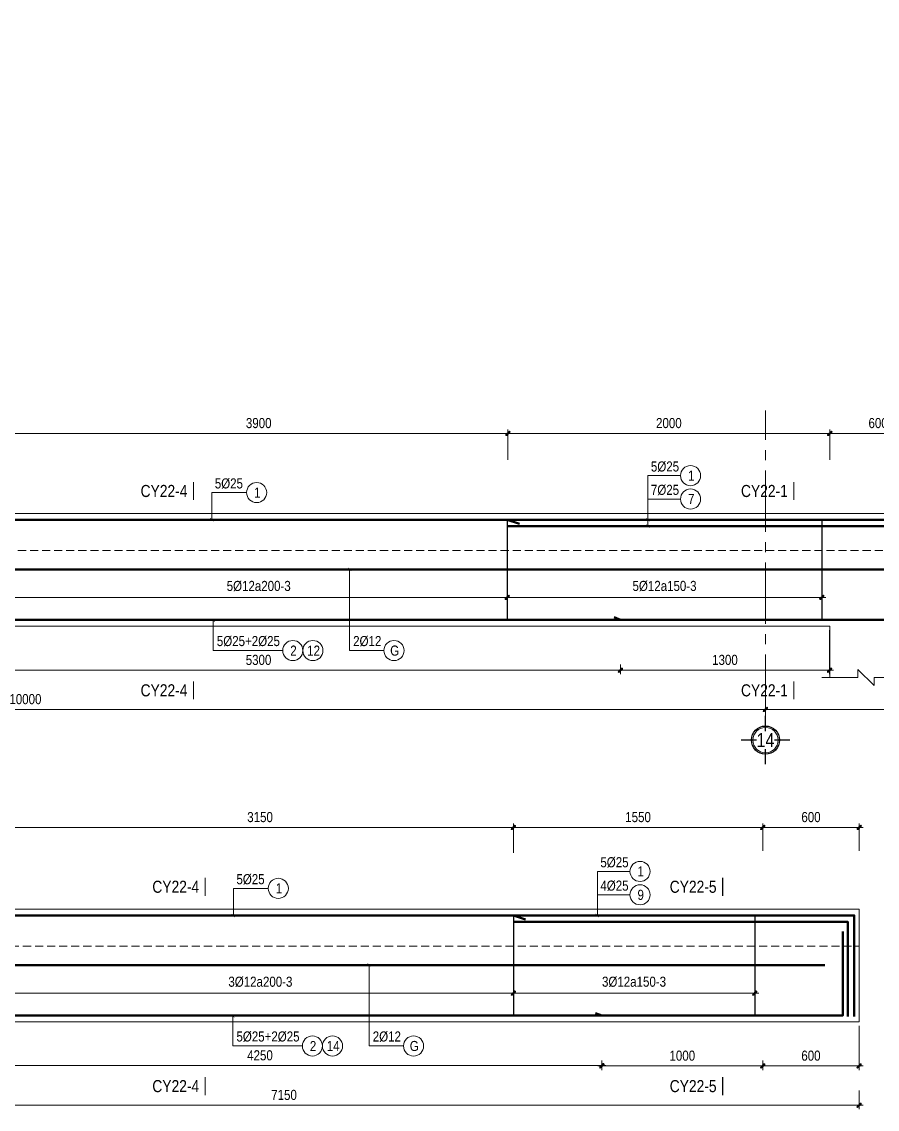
# Model space of a CAD drawing. Header units: millimetres. Extents: x 397144 to 8960116, y 345581 to 674207.
# Drawn here: x 5096339 to 5101657, y 607248 to 614006 of the extents above; entities that cross this region are included whole.
import ezdxf
from ezdxf.enums import TextEntityAlignment as Align
from ezdxf.xclip import XClip

# ---------------------------------------------------------------- set-up
doc = ezdxf.new("R2010")
doc.units = ezdxf.units.MM
doc.header["$XCLIPFRAME"] = 0
doc.header["$PDSIZE"] = -10
doc.linetypes.add('CENTER2', pattern=[28.575, 19.05, -3.175, 3.175, -3.175])
doc.linetypes.add('HIDDEN', pattern=[0.375, 0.25, -0.125])
doc.layers.get('0').update_dxf_attribs({"linetype": 'CONTINUOUS'})
doc.layers.get('Defpoints').update_dxf_attribs({"color": 12, "linetype": 'CONTINUOUS'})
for name, color, linetype, lineweight in [('2', 2, 'CONTINUOUS', 20), ('CDAI', 8, 'CONTINUOUS', 30), ('CTHEP', 2, 'CONTINUOUS', 50), ('DBAO', 3, 'CONTINUOUS', 20), ('DGIONG', 4, 'CONTINUOUS', 13), ('KTH', 150, 'CONTINUOUS', 5), ('Net khuat', 8, 'HIDDEN', 13), ('STICK', 1, 'CONTINUOUS', 9), ('TEXT', 7, 'CONTINUOUS', 15)]:
    doc.layers.add(name, color=color, linetype=linetype, lineweight=lineweight)
doc.layers.add('8', color=8, linetype='CONTINUOUS')
doc.styles.add('HELVECONDENSE', font='VHELVCN_0.TTF')
doc.styles.add('Star-HelCon', font='VHELVCN_0.TTF')
doc.styles.add('TTP-HelCon', font='VHELVCN_0.TTF')
doc.styles.add('VNI-HELVE-CONDENSE', font='VHELVCN_0.TTF')
doc.dimstyles.new('kc-25', dxfattribs={"dimtxt": 62.5, "dimasz": 20, "dimexe": 20, "dimexo": 50, "dimgap": 25, "dimtad": 3, "dimdec": 0, "dimzin": 0, "dimdsep": 46, "dimtxsty": 'VNI-HELVE-CONDENSE', "dimblk": 'DIM', "dimcen": 2.5, "dimclrd": 256, "dimclre": 154, "dimclrt": 7, "dimaunit": 1, "dimadec": 0, "dimazin": 0, "dimtfac": 1, "dimtdec": 0, "dimtix": 1, "dimtmove": 0, "dimatfit": 3, "dimldrblk": 'DOT', "dimfxl": 1, "dimtolj": 1, "dimtzin": 0, "dimarcsym": 0})
doc.dimstyles.new('TTP-25', dxfattribs={"dimscale": 25, "dimtxt": 2.5, "dimasz": 1, "dimexe": 1, "dimexo": 1, "dimgap": 0.09, "dimtad": 0, "dimdec": 4, "dimrnd": 5, "dimzin": 9, "dimdsep": 46, "dimtxsty": 'TTP-HelCon', "dimblk": 'Stick1', "dimcen": 0.09, "dimdle": 1.5, "dimclrd": 256, "dimclre": 256, "dimclrt": 7, "dimadec": 0, "dimazin": 0, "dimtfac": 1, "dimtdec": 4, "dimtmove": 0, "dimatfit": 3, "dimldrblk": '_ArchTick1', "dimfxl": 1, "dimtvp": 1, "dimtolj": 1, "dimtzin": 0, "dimarcsym": 0})

# ---------------------------------------------------------------- blocks, each defined once
blk = doc.blocks.new('Stick1')
at = {"layer": 'STICK'}
h = blk.add_hatch(color=256, dxfattribs=at)
edge = h.paths.add_edge_path()
edge.add_line((0.3, 0.5), (-0.5, -0.3))
edge.add_arc((-0.4, -0.4), 0.141, 135, 315)
edge.add_line((-0.3, -0.5), (0.5, 0.3))
edge.add_arc((0.4, 0.4), 0.141, 315, 495)
blk.add_line((1, 0), (-1, 0), dxfattribs=at)
blk.add_lwpolyline([(0.3, 0.5), (-0.5, -0.3, 1), (-0.3, -0.5), (0.5, 0.3, 1), (0.3, 0.5, 1)], format="xyb", dxfattribs=at)
blk = doc.blocks.new('*D1600')
at = {"layer": 'Defpoints', "color": 0, "transparency": 16777216}
for p in [(5102101.1, 511163.2), (5100102.1, 510974.2), (5102101.1, 510974.2)]:
    blk.add_point(p, dxfattribs=at)
at = {"layer": 'KTH', "lineweight": -2, "transparency": 16777216}
for p, q in [((5100102.1, 510999.2), (5100102.1, 511188.2)), ((5100127.1, 511163.2), (5102076.1, 511163.2)), ((5102101.1, 510999.2), (5102101.1, 511188.2))]:
    blk.add_line(p, q, dxfattribs=at)
at = {"layer": 'KTH', "lineweight": -2, "transparency": 16777216, "xscale": 25, "yscale": 25, "zscale": 25, "rotation": 180}
blk.add_blockref('Stick1', (5100102.1, 511163.2), dxfattribs=at)
at = {"layer": 'KTH', "lineweight": -2, "transparency": 16777216, "xscale": 25, "yscale": 25, "zscale": 25}
blk.add_blockref('Stick1', (5102101.1, 511163.2), dxfattribs=at)
at = {"layer": 'KTH', "color": 7, "transparency": 16777216, "insert": (5101101.6, 511227.1), "char_height": 62.5, "attachment_point": 5, "style": 'TTP-HelCon'}
blk.add_mtext('\\A1;2000', dxfattribs=at)
blk = doc.blocks.new('_ArchTick1')
at = {"color": 0, "const_width": 3.81}
blk.add_lwpolyline([(-12.7, -12.7), (12.7, 12.7)], dxfattribs=at)
blk = doc.blocks.new('*D1602')
at = {"layer": 'Defpoints', "color": 0, "transparency": 16777216}
for p in [(5100152.1, 510201.7), (5102101.1, 510218.3), (5102101.1, 510144.3)]:
    blk.add_point(p, dxfattribs=at)
at = {"layer": 'KTH', "lineweight": -2, "transparency": 16777216}
for p, q in [((5102101.1, 510193.3), (5102101.1, 510119.3)), ((5100152.1, 510176.7), (5100152.1, 510119.3)), ((5100177.1, 510144.3), (5102076.1, 510144.3))]:
    blk.add_line(p, q, dxfattribs=at)
at = {"layer": 'KTH', "lineweight": -2, "transparency": 16777216, "xscale": 25, "yscale": 25, "zscale": 25, "rotation": 180}
blk.add_blockref('Stick1', (5100152.1, 510144.3), dxfattribs=at)
at = {"layer": 'KTH', "lineweight": -2, "transparency": 16777216, "xscale": 25, "yscale": 25, "zscale": 25}
blk.add_blockref('Stick1', (5102101.1, 510144.3), dxfattribs=at)
at = {"layer": 'KTH', "color": 7, "transparency": 16777216, "insert": (5101126.6, 510214.2), "char_height": 62.5, "attachment_point": 5, "style": 'TTP-HelCon'}
blk.add_mtext('\\A1;5Þ12a150-3', dxfattribs=at)
blk = doc.blocks.new('*D1603')
at = {"layer": 'Defpoints', "color": 0, "transparency": 16777216}
for p in [(5129502.1, 511174.2), (5129502.1, 511002.8), (5131052.1, 511002.8)]:
    blk.add_point(p, dxfattribs=at)
at = {"layer": 'KTH', "lineweight": -2, "transparency": 16777216}
for p, q in [((5129502.1, 511027.8), (5129502.1, 511199.2)), ((5131027.1, 511174.2), (5129527.1, 511174.2)), ((5131052.1, 511027.8), (5131052.1, 511199.2))]:
    blk.add_line(p, q, dxfattribs=at)
at = {"layer": 'KTH', "lineweight": -2, "transparency": 16777216, "xscale": 25, "yscale": 25, "zscale": 25, "rotation": 180}
blk.add_blockref('Stick1', (5129502.1, 511174.2), dxfattribs=at)
at = {"layer": 'KTH', "lineweight": -2, "transparency": 16777216, "xscale": 25, "yscale": 25, "zscale": 25}
blk.add_blockref('Stick1', (5131052.1, 511174.2), dxfattribs=at)
at = {"layer": 'KTH', "color": 7, "transparency": 16777216, "insert": (5130277.1, 511238), "char_height": 62.5, "attachment_point": 5, "style": 'TTP-HelCon'}
blk.add_mtext('\\A1;1550', dxfattribs=at)
blk = doc.blocks.new('*D1615')
at = {"layer": 'Defpoints', "color": 0, "transparency": 16777216}
for p in [(5131652.1, 511174.2), (5131052.1, 511002.8), (5131652.1, 511002.8)]:
    blk.add_point(p, dxfattribs=at)
at = {"layer": 'KTH', "lineweight": -2, "transparency": 16777216}
for p, q in [((5131052.1, 511027.8), (5131052.1, 511199.2)), ((5131077.1, 511174.2), (5131627.1, 511174.2)), ((5131652.1, 511027.8), (5131652.1, 511199.2))]:
    blk.add_line(p, q, dxfattribs=at)
at = {"layer": 'KTH', "lineweight": -2, "transparency": 16777216, "xscale": 25, "yscale": 25, "zscale": 25, "rotation": 180}
blk.add_blockref('Stick1', (5131052.1, 511174.2), dxfattribs=at)
at = {"layer": 'KTH', "lineweight": -2, "transparency": 16777216, "xscale": 25, "yscale": 25, "zscale": 25}
blk.add_blockref('Stick1', (5131652.1, 511174.2), dxfattribs=at)
at = {"layer": 'KTH', "color": 7, "transparency": 16777216, "insert": (5131352.1, 511238), "char_height": 62.5, "attachment_point": 5, "style": 'TTP-HelCon'}
blk.add_mtext('\\A1;600', dxfattribs=at)
blk = doc.blocks.new('*D1616')
at = {"layer": 'Defpoints', "color": 0, "transparency": 16777216}
for p in [(5130052.1, 509751.6), (5131052.1, 509751.6), (5130052.1, 509691.7)]:
    blk.add_point(p, dxfattribs=at)
at = {"layer": 'KTH', "lineweight": -2, "transparency": 16777216}
for p, q in [((5130052.1, 509726.6), (5130052.1, 509666.7)), ((5131052.1, 509726.6), (5131052.1, 509666.7)), ((5131027.1, 509691.7), (5130077.1, 509691.7))]:
    blk.add_line(p, q, dxfattribs=at)
at = {"layer": 'KTH', "lineweight": -2, "transparency": 16777216, "xscale": 25, "yscale": 25, "zscale": 25, "rotation": 180}
blk.add_blockref('Stick1', (5130052.1, 509691.7), dxfattribs=at)
at = {"layer": 'KTH', "lineweight": -2, "transparency": 16777216, "xscale": 25, "yscale": 25, "zscale": 25}
blk.add_blockref('Stick1', (5131052.1, 509691.7), dxfattribs=at)
at = {"layer": 'KTH', "color": 7, "transparency": 16777216, "insert": (5130552.1, 509755.5), "char_height": 62.5, "attachment_point": 5, "style": 'TTP-HelCon'}
blk.add_mtext('\\A1;1000', dxfattribs=at)
blk = doc.blocks.new('*D1620')
at = {"layer": 'Defpoints', "color": 0, "transparency": 16777216}
for p in [(5113697.1, 510284.3), (5115652.1, 510201.8), (5113697.1, 510144.3)]:
    blk.add_point(p, dxfattribs=at)
at = {"layer": 'KTH', "lineweight": -2, "transparency": 16777216}
for p, q in [((5113697.1, 510259.3), (5113697.1, 510119.3)), ((5115627.1, 510144.3), (5113722.1, 510144.3)), ((5115652.1, 510176.8), (5115652.1, 510119.3))]:
    blk.add_line(p, q, dxfattribs=at)
at = {"layer": 'KTH', "lineweight": -2, "transparency": 16777216, "xscale": 25, "yscale": 25, "zscale": 25, "rotation": 180}
blk.add_blockref('Stick1', (5113697.1, 510144.3), dxfattribs=at)
at = {"layer": 'KTH', "lineweight": -2, "transparency": 16777216, "xscale": 25, "yscale": 25, "zscale": 25}
blk.add_blockref('Stick1', (5115652.1, 510144.3), dxfattribs=at)
at = {"layer": 'KTH', "color": 7, "transparency": 16777216, "insert": (5114674.6, 510214.3), "char_height": 62.5, "attachment_point": 5, "style": 'TTP-HelCon'}
blk.add_mtext('\\A1;5Þ12a150-3', dxfattribs=at)
blk = doc.blocks.new('*D1622')
at = {"layer": 'Defpoints', "color": 0, "transparency": 16777216}
for p in [(5116302.1, 511163.3), (5115702.1, 511010.2), (5116302.1, 511010.2)]:
    blk.add_point(p, dxfattribs=at)
at = {"layer": 'KTH', "lineweight": -2, "transparency": 16777216}
for p, q in [((5115702.1, 511035.2), (5115702.1, 511188.3)), ((5115727.1, 511163.3), (5116277.1, 511163.3)), ((5116302.1, 511035.2), (5116302.1, 511188.3))]:
    blk.add_line(p, q, dxfattribs=at)
at = {"layer": 'KTH', "lineweight": -2, "transparency": 16777216, "xscale": 25, "yscale": 25, "zscale": 25, "rotation": 180}
blk.add_blockref('Stick1', (5115702.1, 511163.3), dxfattribs=at)
at = {"layer": 'KTH', "lineweight": -2, "transparency": 16777216, "xscale": 25, "yscale": 25, "zscale": 25}
blk.add_blockref('Stick1', (5116302.1, 511163.3), dxfattribs=at)
at = {"layer": 'KTH', "color": 7, "transparency": 16777216, "insert": (5116002.1, 511227.1), "char_height": 62.5, "attachment_point": 5, "style": 'TTP-HelCon'}
blk.add_mtext('\\A1;600', dxfattribs=at)
blk = doc.blocks.new('dau truc')
blk.add_circle((0, 0), 180)
at = {"layer": '8'}
for p, q in [((0, 127), (0, 345)), ((-127, 0), (-345, 0)), ((345, 0), (127, 0)), ((0, -345), (0, -127))]:
    blk.add_line(p, q, dxfattribs=at)
blk.add_circle((0, 0), 200, dxfattribs=at)
at = {"layer": 'TEXT', "style": 'HELVECONDENSE'}
blk.add_attdef('A', text='', height=233, dxfattribs=at).set_placement((0, 0), align=Align.MIDDLE)
blk = doc.blocks.new('*D1628')
at = {"layer": 'Defpoints', "color": 0, "transparency": 16777216}
for p in [(5115702.1, 511163.2), (5113701.1, 510974.2), (5115702.1, 510974.2)]:
    blk.add_point(p, dxfattribs=at)
at = {"layer": 'KTH', "lineweight": -2, "transparency": 16777216}
for p, q in [((5113701.1, 510999.2), (5113701.1, 511188.2)), ((5113726.1, 511163.2), (5115677.1, 511163.2)), ((5115702.1, 510999.2), (5115702.1, 511188.2))]:
    blk.add_line(p, q, dxfattribs=at)
at = {"layer": 'KTH', "lineweight": -2, "transparency": 16777216, "xscale": 25, "yscale": 25, "zscale": 25, "rotation": 180}
blk.add_blockref('Stick1', (5113701.1, 511163.2), dxfattribs=at)
at = {"layer": 'KTH', "lineweight": -2, "transparency": 16777216, "xscale": 25, "yscale": 25, "zscale": 25}
blk.add_blockref('Stick1', (5115702.1, 511163.2), dxfattribs=at)
at = {"layer": 'KTH', "color": 7, "transparency": 16777216, "insert": (5114701.6, 511227.1), "char_height": 62.5, "attachment_point": 5, "style": 'TTP-HelCon'}
blk.add_mtext('\\A1;2000', dxfattribs=at)
blk = doc.blocks.new('*D1633')
at = {"layer": 'Defpoints', "color": 0, "transparency": 16777216}
for p in [(5110607.1, 510284.4), (5113697.1, 510284.3), (5113697.1, 510144.3)]:
    blk.add_point(p, dxfattribs=at)
at = {"layer": 'KTH', "lineweight": -2, "transparency": 16777216}
for p, q in [((5110607.1, 510259.4), (5110607.1, 510119.3)), ((5113697.1, 510259.3), (5113697.1, 510119.3)), ((5110632.1, 510144.3), (5113672.1, 510144.3))]:
    blk.add_line(p, q, dxfattribs=at)
at = {"layer": 'KTH', "lineweight": -2, "transparency": 16777216, "xscale": 25, "yscale": 25, "zscale": 25, "rotation": 180}
blk.add_blockref('Stick1', (5110607.1, 510144.3), dxfattribs=at)
at = {"layer": 'KTH', "lineweight": -2, "transparency": 16777216, "xscale": 25, "yscale": 25, "zscale": 25}
blk.add_blockref('Stick1', (5113697.1, 510144.3), dxfattribs=at)
at = {"layer": 'KTH', "color": 7, "transparency": 16777216, "insert": (5112152.1, 510214.2), "char_height": 62.5, "attachment_point": 5, "style": 'TTP-HelCon'}
blk.add_mtext('\\A1;5Þ12a200-3', dxfattribs=at)
blk = doc.blocks.new('*D1635')
at = {"layer": 'Defpoints', "color": 0, "transparency": 16777216}
for p in [(5113701.1, 511163.2), (5110603.1, 510985.2), (5113701.1, 510974.2)]:
    blk.add_point(p, dxfattribs=at)
at = {"layer": 'KTH', "lineweight": -2, "transparency": 16777216}
for p, q in [((5110603.1, 511010.2), (5110603.1, 511188.2)), ((5110628.1, 511163.2), (5113676.1, 511163.2)), ((5113701.1, 510999.2), (5113701.1, 511188.2))]:
    blk.add_line(p, q, dxfattribs=at)
at = {"layer": 'KTH', "lineweight": -2, "transparency": 16777216, "xscale": 25, "yscale": 25, "zscale": 25, "rotation": 180}
blk.add_blockref('Stick1', (5110603.1, 511163.2), dxfattribs=at)
at = {"layer": 'KTH', "lineweight": -2, "transparency": 16777216, "xscale": 25, "yscale": 25, "zscale": 25}
blk.add_blockref('Stick1', (5113701.1, 511163.2), dxfattribs=at)
at = {"layer": 'KTH', "color": 7, "transparency": 16777216, "insert": (5112152.1, 511227.1), "char_height": 62.5, "attachment_point": 5, "style": 'TTP-HelCon'}
blk.add_mtext('\\A1;3900', dxfattribs=at)
blk = doc.blocks.new('*D1637')
at = {"layer": 'Defpoints', "color": 0, "transparency": 16777216}
for p in [(5129502.1, 511174.2), (5126353.1, 510985.2), (5129502.1, 510991.8)]:
    blk.add_point(p, dxfattribs=at)
at = {"layer": 'KTH', "lineweight": -2, "transparency": 16777216}
for p, q in [((5126353.1, 511010.2), (5126353.1, 511199.2)), ((5126378.1, 511174.2), (5129477.1, 511174.2)), ((5129502.1, 511016.8), (5129502.1, 511199.2))]:
    blk.add_line(p, q, dxfattribs=at)
at = {"layer": 'KTH', "lineweight": -2, "transparency": 16777216, "xscale": 25, "yscale": 25, "zscale": 25, "rotation": 180}
blk.add_blockref('Stick1', (5126353.1, 511174.2), dxfattribs=at)
at = {"layer": 'KTH', "lineweight": -2, "transparency": 16777216, "xscale": 25, "yscale": 25, "zscale": 25}
blk.add_blockref('Stick1', (5129502.1, 511174.2), dxfattribs=at)
at = {"layer": 'KTH', "color": 7, "transparency": 16777216, "insert": (5127927.6, 511238), "char_height": 62.5, "attachment_point": 5, "style": 'TTP-HelCon'}
blk.add_mtext('\\A1;3150', dxfattribs=at)
blk = doc.blocks.new('DIM')
h = blk.add_hatch(color=1)
h.paths.add_polyline_path([(0.49, 0.29, 1), (0.29, 0.49), (-0.19, 0), (0.19, 0)])
h.paths.add_polyline_path([(0.19, 0), (-0.19, 0), (-0.49, -0.29, 1), (-0.29, -0.49)])
at = {"color": 9}
for p, q in [((-0.19, 0), (-1.5, 0)), ((0.19, 0), (1.5, 0))]:
    blk.add_line(p, q, dxfattribs=at)
at = {"color": 1}
for p, q in [((-0.49, -0.29), (0.29, 0.49)), ((-0.29, -0.49), (0.49, 0.29)), ((-0.19, 0), (0.19, 0))]:
    blk.add_line(p, q, dxfattribs=at)
blk.add_arc((-0.39, -0.39), 0.138, 135, 315, dxfattribs=at)
blk = doc.blocks.new('*D1654')
at = {"layer": 'Defpoints', "color": 0, "transparency": 16777216}
for p in [(5099702.1, 509645.8), (5106102.1, 509645.8), (5106102.1, 509447.9)]:
    blk.add_point(p, dxfattribs=at)
at = {"layer": 'KTH', "lineweight": -2, "transparency": 16777216}
for p, q in [((5099702.1, 509620.8), (5099702.1, 509422.9)), ((5106102.1, 509620.8), (5106102.1, 509422.9)), ((5099727.1, 509447.9), (5106077.1, 509447.9))]:
    blk.add_line(p, q, dxfattribs=at)
at = {"layer": 'KTH', "lineweight": -2, "transparency": 16777216, "xscale": 25, "yscale": 25, "zscale": 25, "rotation": 180}
blk.add_blockref('Stick1', (5099702.1, 509447.9), dxfattribs=at)
at = {"layer": 'KTH', "lineweight": -2, "transparency": 16777216, "xscale": 25, "yscale": 25, "zscale": 25}
blk.add_blockref('Stick1', (5106102.1, 509447.9), dxfattribs=at)
at = {"layer": 'KTH', "color": 7, "transparency": 16777216, "insert": (5102902.1, 509511.7), "char_height": 62.5, "attachment_point": 5, "style": 'TTP-HelCon'}
blk.add_mtext('\\A1;6400', dxfattribs=at)
blk = doc.blocks.new('*D1655')
at = {"layer": 'Defpoints', "color": 0, "transparency": 16777216}
for p in [(5106102.1, 509645.8), (5115302.1, 509544.7), (5115302.1, 509447.9)]:
    blk.add_point(p, dxfattribs=at)
at = {"layer": 'KTH', "lineweight": -2, "transparency": 16777216}
for p, q in [((5106102.1, 509620.8), (5106102.1, 509422.9)), ((5115302.1, 509519.7), (5115302.1, 509422.9)), ((5106127.1, 509447.9), (5115277.1, 509447.9))]:
    blk.add_line(p, q, dxfattribs=at)
at = {"layer": 'KTH', "lineweight": -2, "transparency": 16777216, "xscale": 25, "yscale": 25, "zscale": 25, "rotation": 180}
blk.add_blockref('Stick1', (5106102.1, 509447.9), dxfattribs=at)
at = {"layer": 'KTH', "lineweight": -2, "transparency": 16777216, "xscale": 25, "yscale": 25, "zscale": 25}
blk.add_blockref('Stick1', (5115302.1, 509447.9), dxfattribs=at)
at = {"layer": 'KTH', "color": 7, "transparency": 16777216, "insert": (5110702.1, 509511.7), "char_height": 62.5, "attachment_point": 5, "style": 'TTP-HelCon'}
blk.add_mtext('\\A1;10000', dxfattribs=at)
blk = doc.blocks.new('*D1656')
at = {"layer": 'Defpoints', "color": 0, "transparency": 16777216}
for p in [(5124502.1, 509645.8), (5115302.1, 509544.7), (5124502.1, 509447.9)]:
    blk.add_point(p, dxfattribs=at)
at = {"layer": 'KTH', "lineweight": -2, "transparency": 16777216}
for p, q in [((5124502.1, 509620.8), (5124502.1, 509422.9)), ((5115302.1, 509519.7), (5115302.1, 509422.9)), ((5115327.1, 509447.9), (5124477.1, 509447.9))]:
    blk.add_line(p, q, dxfattribs=at)
at = {"layer": 'KTH', "lineweight": -2, "transparency": 16777216, "xscale": 25, "yscale": 25, "zscale": 25, "rotation": 180}
blk.add_blockref('Stick1', (5115302.1, 509447.9), dxfattribs=at)
at = {"layer": 'KTH', "lineweight": -2, "transparency": 16777216, "xscale": 25, "yscale": 25, "zscale": 25}
blk.add_blockref('Stick1', (5124502.1, 509447.9), dxfattribs=at)
at = {"layer": 'KTH', "color": 7, "transparency": 16777216, "insert": (5119902.1, 509511.7), "char_height": 62.5, "attachment_point": 5, "style": 'TTP-HelCon'}
blk.add_mtext('\\A1;9200', dxfattribs=at)
blk = doc.blocks.new('*D1657')
at = {"layer": 'Defpoints', "color": 0, "transparency": 16777216}
for p in [(5124502.1, 509645.8), (5131651.2, 509565.3), (5131651.2, 509447.9)]:
    blk.add_point(p, dxfattribs=at)
at = {"layer": 'KTH', "lineweight": -2, "transparency": 16777216}
for p, q in [((5124502.1, 509620.8), (5124502.1, 509422.9)), ((5131651.2, 509540.3), (5131651.2, 509422.9)), ((5124527.1, 509447.9), (5131626.2, 509447.9))]:
    blk.add_line(p, q, dxfattribs=at)
at = {"layer": 'KTH', "lineweight": -2, "transparency": 16777216, "xscale": 25, "yscale": 25, "zscale": 25, "rotation": 180}
blk.add_blockref('Stick1', (5124502.1, 509447.9), dxfattribs=at)
at = {"layer": 'KTH', "lineweight": -2, "transparency": 16777216, "xscale": 25, "yscale": 25, "zscale": 25}
blk.add_blockref('Stick1', (5131651.2, 509447.9), dxfattribs=at)
at = {"layer": 'KTH', "color": 7, "transparency": 16777216, "insert": (5128076.6, 509511.7), "char_height": 62.5, "attachment_point": 5, "style": 'TTP-HelCon'}
blk.add_mtext('\\A1;7150', dxfattribs=at)
blk = doc.blocks.new('*D1639')
at = {"layer": 'Defpoints', "color": 0, "transparency": 16777216}
for p in [(5115700.1, 509965.8), (5114400.1, 509751.6), (5114400.1, 509691.7)]:
    blk.add_point(p, dxfattribs=at)
at = {"layer": 'KTH', "lineweight": -2, "transparency": 16777216}
for p, q in [((5115700.1, 509940.8), (5115700.1, 509666.7)), ((5114400.1, 509726.6), (5114400.1, 509666.7)), ((5115675.1, 509691.7), (5114425.1, 509691.7))]:
    blk.add_line(p, q, dxfattribs=at)
at = {"layer": 'KTH', "lineweight": -2, "transparency": 16777216, "xscale": 25, "yscale": 25, "zscale": 25, "rotation": 180}
blk.add_blockref('Stick1', (5114400.1, 509691.7), dxfattribs=at)
at = {"layer": 'KTH', "lineweight": -2, "transparency": 16777216, "xscale": 25, "yscale": 25, "zscale": 25}
blk.add_blockref('Stick1', (5115700.1, 509691.7), dxfattribs=at)
at = {"layer": 'KTH', "color": 7, "transparency": 16777216, "insert": (5115050.1, 509755.5), "char_height": 62.5, "attachment_point": 5, "style": 'TTP-HelCon'}
blk.add_mtext('\\A1;1300', dxfattribs=at)
blk = doc.blocks.new('*D1640')
at = {"layer": 'Defpoints', "color": 0, "transparency": 16777216}
for p in [(5109902.1, 509751.6), (5114400.1, 509726.6), (5114400.1, 509691.7)]:
    blk.add_point(p, dxfattribs=at)
at = {"layer": 'KTH', "lineweight": -2, "transparency": 16777216}
for p, q in [((5109902.1, 509726.6), (5109902.1, 509666.7)), ((5109927.1, 509691.7), (5114375.1, 509691.7)), ((5114400.1, 509701.6), (5114400.1, 509666.7))]:
    blk.add_line(p, q, dxfattribs=at)
at = {"layer": 'KTH', "lineweight": -2, "transparency": 16777216, "xscale": 25, "yscale": 25, "zscale": 25, "rotation": 180}
blk.add_blockref('Stick1', (5109902.1, 509691.7), dxfattribs=at)
at = {"layer": 'KTH', "lineweight": -2, "transparency": 16777216, "xscale": 25, "yscale": 25, "zscale": 25}
blk.add_blockref('Stick1', (5114400.1, 509691.7), dxfattribs=at)
at = {"layer": 'KTH', "color": 7, "transparency": 16777216, "insert": (5112151.1, 509755.5), "char_height": 62.5, "attachment_point": 5, "style": 'TTP-HelCon'}
blk.add_mtext('\\A1;5300', dxfattribs=at)
blk = doc.blocks.new('*D1645')
at = {"layer": 'Defpoints', "color": 0, "transparency": 16777216}
for p in [(5125802.1, 509753.7), (5130052.1, 509728.7), (5130052.1, 509693.7)]:
    blk.add_point(p, dxfattribs=at)
at = {"layer": 'KTH', "lineweight": -2, "transparency": 16777216}
for p, q in [((5125802.1, 509728.7), (5125802.1, 509668.7)), ((5125827.1, 509693.7), (5130027.1, 509693.7)), ((5130052.1, 509703.7), (5130052.1, 509668.7))]:
    blk.add_line(p, q, dxfattribs=at)
at = {"layer": 'KTH', "lineweight": -2, "transparency": 16777216, "xscale": 25, "yscale": 25, "zscale": 25, "rotation": 180}
blk.add_blockref('Stick1', (5125802.1, 509693.7), dxfattribs=at)
at = {"layer": 'KTH', "lineweight": -2, "transparency": 16777216, "xscale": 25, "yscale": 25, "zscale": 25}
blk.add_blockref('Stick1', (5130052.1, 509693.7), dxfattribs=at)
at = {"layer": 'KTH', "color": 7, "transparency": 16777216, "insert": (5127927.1, 509757.6), "char_height": 62.5, "attachment_point": 5, "style": 'TTP-HelCon'}
blk.add_mtext('\\A1;4250', dxfattribs=at)
blk = doc.blocks.new('*D1647')
at = {"layer": 'Defpoints', "color": 0, "transparency": 16777216}
for p in [(5129502.1, 510284.3), (5131002.1, 510201.8), (5129502.1, 510144.3)]:
    blk.add_point(p, dxfattribs=at)
at = {"layer": 'KTH', "lineweight": -2, "transparency": 16777216}
for p, q in [((5129502.1, 510259.3), (5129502.1, 510119.3)), ((5130977.1, 510144.3), (5129527.1, 510144.3)), ((5131002.1, 510176.8), (5131002.1, 510119.3))]:
    blk.add_line(p, q, dxfattribs=at)
at = {"layer": 'KTH', "lineweight": -2, "transparency": 16777216, "xscale": 25, "yscale": 25, "zscale": 25, "rotation": 180}
blk.add_blockref('Stick1', (5129502.1, 510144.3), dxfattribs=at)
at = {"layer": 'KTH', "lineweight": -2, "transparency": 16777216, "xscale": 25, "yscale": 25, "zscale": 25}
blk.add_blockref('Stick1', (5131002.1, 510144.3), dxfattribs=at)
at = {"layer": 'KTH', "color": 7, "transparency": 16777216, "insert": (5130252.1, 510214.3), "char_height": 62.5, "attachment_point": 5, "style": 'TTP-HelCon'}
blk.add_mtext('\\A1;3Þ12a150-3', dxfattribs=at)
blk = doc.blocks.new('*D1648')
at = {"layer": 'Defpoints', "color": 0, "transparency": 16777216}
for p in [(5126357.1, 510284.4), (5129502.1, 510259.3), (5129502.1, 510144.3)]:
    blk.add_point(p, dxfattribs=at)
at = {"layer": 'KTH', "lineweight": -2, "transparency": 16777216}
for p, q in [((5126357.1, 510259.4), (5126357.1, 510119.3)), ((5129502.1, 510234.3), (5129502.1, 510119.3)), ((5126382.1, 510144.3), (5129477.1, 510144.3))]:
    blk.add_line(p, q, dxfattribs=at)
at = {"layer": 'KTH', "lineweight": -2, "transparency": 16777216, "xscale": 25, "yscale": 25, "zscale": 25, "rotation": 180}
blk.add_blockref('Stick1', (5126357.1, 510144.3), dxfattribs=at)
at = {"layer": 'KTH', "lineweight": -2, "transparency": 16777216, "xscale": 25, "yscale": 25, "zscale": 25}
blk.add_blockref('Stick1', (5129502.1, 510144.3), dxfattribs=at)
at = {"layer": 'KTH', "color": 7, "transparency": 16777216, "insert": (5127929.6, 510214.2), "char_height": 62.5, "attachment_point": 5, "style": 'TTP-HelCon'}
blk.add_mtext('\\A1;3Þ12a200-3', dxfattribs=at)
blk = doc.blocks.new('*D1649')
at = {"layer": 'Defpoints', "color": 0, "transparency": 16777216}
for p in [(5131651.2, 509965.8), (5131052.1, 509751.6), (5131651.2, 509691.7)]:
    blk.add_point(p, dxfattribs=at)
at = {"layer": 'KTH', "lineweight": -2, "transparency": 16777216}
for p, q in [((5131651.2, 509940.8), (5131651.2, 509666.7)), ((5131052.1, 509726.6), (5131052.1, 509666.7)), ((5131077.1, 509691.7), (5131626.2, 509691.7))]:
    blk.add_line(p, q, dxfattribs=at)
at = {"layer": 'KTH', "lineweight": -2, "transparency": 16777216, "xscale": 25, "yscale": 25, "zscale": 25, "rotation": 180}
blk.add_blockref('Stick1', (5131052.1, 509691.7), dxfattribs=at)
at = {"layer": 'KTH', "lineweight": -2, "transparency": 16777216, "xscale": 25, "yscale": 25, "zscale": 25}
blk.add_blockref('Stick1', (5131651.2, 509691.7), dxfattribs=at)
at = {"layer": 'KTH', "color": 7, "transparency": 16777216, "insert": (5131351.6, 509755.5), "char_height": 62.5, "attachment_point": 5, "style": 'TTP-HelCon'}
blk.add_mtext('\\A1;600', dxfattribs=at)
blk = doc.blocks.new('MC')
at = {"layer": 'CTHEP', "const_width": 10}
blk.add_lwpolyline([(0, 150), (0, 0)], dxfattribs=at)
at = {"layer": 'TEXT', "style": 'TTP-HelCon'}
blk.add_attdef('A', text='', height=100, dxfattribs=at).set_placement((-50, 25.5), align=Align.RIGHT)
blk = doc.blocks.new('*D1650')
at = {"layer": 'Defpoints', "color": 0, "transparency": 16777216}
for p in [(5100102.1, 509965.9), (5101402.1, 509965.9), (5101402.1, 509691.7)]:
    blk.add_point(p, dxfattribs=at)
at = {"layer": 'KTH', "lineweight": -2, "transparency": 16777216}
for p, q in [((5100102.1, 509940.9), (5100102.1, 509666.7)), ((5101402.1, 509940.9), (5101402.1, 509666.7)), ((5100127.1, 509691.7), (5101377.1, 509691.7))]:
    blk.add_line(p, q, dxfattribs=at)
at = {"layer": 'KTH', "lineweight": -2, "transparency": 16777216, "xscale": 25, "yscale": 25, "zscale": 25, "rotation": 180}
blk.add_blockref('Stick1', (5100102.1, 509691.7), dxfattribs=at)
at = {"layer": 'KTH', "lineweight": -2, "transparency": 16777216, "xscale": 25, "yscale": 25, "zscale": 25}
blk.add_blockref('Stick1', (5101402.1, 509691.7), dxfattribs=at)
at = {"layer": 'KTH', "color": 7, "transparency": 16777216, "insert": (5100752.1, 509755.5), "char_height": 62.5, "attachment_point": 5, "style": 'TTP-HelCon'}
blk.add_mtext('\\A1;1300', dxfattribs=at)
blk = doc.blocks.new('CY22')
at = {"layer": 'CDAI', "ltscale": 52.5}
for p, q in [((5113697.11791, 510630.84286), (5113697.11791, 510004.87186)), ((5115652.11791, 510630.91499), (5115652.11791, 510000.91499)), ((5129502.11531, 510630.80069), (5129502.11531, 510000.80069)), ((5129502.11531, 510630.80069), (5129502.11531, 510000.80069)), ((5131002.11531, 510630.80069), (5131002.11531, 510000.80069)), ((5131002.11531, 510630.80069), (5131002.11531, 510000.80069))]:
    blk.add_line(p, q, dxfattribs=at)
at = {"layer": 'CTHEP'}
for p, q in [((5113772.11791, 510601.84286), (5113697.11791, 510626.84286)), ((5129577.11531, 510601.80069), (5129502.11531, 510626.80069)), ((5097101.14603, 510586.90183), (5102101.10795, 510586.90183)), ((5113701.15739, 510586.90183), (5118301.11931, 510586.90183)), ((5089735.84052, 510317.9031), (5131437.8195, 510317.85497)), ((5114400.11791, 510004.86165), (5114360.61892, 510020.55352)), ((5130052.11531, 510004.86165), (5130012.61632, 510020.55352))]:
    blk.add_line(p, q, dxfattribs=at)
for points in [[(5131621.18429, 509998.65546), (5131621.18429, 510626.84267), (5089582.11547, 510626.90741), (5089582.11547, 510000.64492)], [(5131581.18429, 509998.65546), (5131581.18429, 510586.84273), (5129502.11531, 510586.84587)], [(5089655.37267, 510381.30833), (5089655.37267, 510004.91825), (5089655.37267, 510004.91825), (5089950.98574, 510004.8952), (5099502.10655, 510004.86691), (5100076.15206, 510004.86502), (5131549.85415, 510004.84288), (5131549.85415, 510527.71839)]]:
    blk.add_lwpolyline(points, dxfattribs=at)
at = {"layer": 'DBAO'}
for points in [[(5124802.11671, 509965.80766), (5131651.18429, 509965.80027), (5131651.18429, 510665.79698), (5099650.0128, 510665.84182)], [(5100102.10795, 509965.83903), (5108002.10795, 509965.82927)], [(5108602.10935, 509965.82851), (5115702.11791, 509965.81875)], [(5115702.11791, 509645.91499), (5115702.11791, 509965.91499)]]:
    blk.add_lwpolyline(points, dxfattribs=at)
at = {"layer": 'DGIONG'}
blk.add_lwpolyline([(5115652.11791, 509645.91499), (5115877.11791, 509645.91499), (5115877.11791, 509695.91499), (5115977.11791, 509595.91499), (5115977.11791, 509645.91499), (5116352.11531, 509645.91116)], dxfattribs=at)
for centre in [(5114836.40509, 510900.71938), (5130289.38251, 510900.71938), (5112139.29175, 510795.42733), (5114836.40509, 510755.42038), (5128040.82432, 510795.42733), (5130289.38251, 510755.42038), (5112364.03934, 509813.87396), (5112489.03934, 509813.87396), (5112993.03517, 509813.82932), (5128252.88548, 509815.96689), (5128377.88548, 509815.96689), (5128881.88131, 509815.92226)]:
    blk.add_circle(centre, 62.5, dxfattribs=at)
at = {"layer": 'Net khuat', "linetype": 'CENTER2', "ltscale": 20}
blk.add_line((5115302.11531, 509408.42121), (5115302.11531, 511413.76386), dxfattribs=at)
at = {"layer": 'Net khuat', "ltscale": 200}
blk.add_lwpolyline([(5089552.11547, 510435.91822), (5131651.18429, 510435.91822)], dxfattribs=at)
at = {"xscale": 0.75, "yscale": 0.75, "zscale": 0.75}
for p, values in [((5111746.70977, 510748.79485), {'A': 'CY22-4'}), ((5115478.47413, 510748.79485), {'A': 'CY22-1'}), ((5127586.62571, 510748.79485), {'A': 'CY22-4'}), ((5130802.62375, 510748.79485), {'A': 'CY22-5'}), ((5111746.70977, 509510.0537), {'A': 'CY22-4'}), ((5115478.47413, 509510.0537), {'A': 'CY22-1'}), ((5127586.62571, 509510.0537), {'A': 'CY22-4'}), ((5130802.62375, 509510.0537), {'A': 'CY22-5'})]:
    blk.add_blockref('MC', p, dxfattribs=at).add_auto_attribs(values)
at = {"layer": '2', "ltscale": 300}
ref = blk.add_blockref('dau truc', (5115302.11531, 509257.55668), dxfattribs=dict(at, xscale=0.4367131292819977, yscale=0.4367131292819977, zscale=0.4367131292819977))
ref.add_attrib('A', '14', dxfattribs={"layer": 'TEXT', "height": 87.5, "style": 'HELVECONDENSE'}).set_placement((5115302.11531, 509257.55668), align=Align.MIDDLE)
at = {"layer": 'TEXT', "style": 'TTP-HelCon'}
for s, p in [('5Þ25', (5114589.89504, 510926.57233)), ('5Þ25', (5130042.87246, 510926.57233)), ('5Þ25', (5111879.16786, 510821.28027, 0)), ('5Þ25', (5127780.70043, 510821.28027, 0)), ('7Þ25', (5114589.89504, 510781.27333)), ('4Þ25', (5130042.87246, 510781.27333)), ('5Þ25+2Þ25', (5111891.96221, 509841.77101, 0)), ('2Þ12', (5112739.22731, 509841.72638, 0)), ('5Þ25+2Þ25', (5127780.80835, 509843.86395, 0)), ('2Þ12', (5128628.07344, 509843.81931, 0))]:
    blk.add_text(s, height=62.5, dxfattribs=at).set_placement(p)
at = {"layer": 'TEXT', "style": 'Star-HelCon'}
for s, p in [('1', (5114840.57176, 510900.71938)), ('1', (5130293.54918, 510900.71938)), ('1', (5112143.45841, 510795.42733)), ('1', (5128044.99099, 510795.42733)), ('7', (5114840.57176, 510755.42038)), ('9', (5130293.54918, 510755.42038)), ('2', (5112368.20601, 509813.87396)), ('12', (5112493.20601, 509813.87396)), ('G', (5112997.20184, 509813.82932)), ('2', (5128257.05215, 509815.96689)), ('14', (5128382.05215, 509815.96689)), ('G', (5128886.04798, 509815.92226))]:
    blk.add_text(s, height=62.5, dxfattribs=at).set_placement(p, align=Align.MIDDLE)
at = {"layer": 'KTH'}
for base, p1, p2, picture, middle in [((5129502.11531, 511174.21644), (5126353.11271, 510985.21261), (5129502.11531, 510991.80186), '*D1637', (5127927.61401, 511238.04978)), ((5102101.10795, 511163.23337), (5100102.10795, 510974.23337), (5102101.10795, 510974.23337), '*D1600', (5101101.60795, 511227.0667)), ((5115702.11791, 511163.2372), (5113701.11791, 510974.23337), (5115702.11791, 510974.23337), '*D1628', (5114701.61791, 511227.07053)), ((5116302.11531, 511163.30934), (5115702.11791, 511010.21261), (5116302.11531, 511010.21261), '*D1622', (5116002.11661, 511227.14267)), ((5114400.11791, 509691.65316), (5115700.11791, 509965.83903), (5114400.11791, 509751.60434), '*D1639', (5115050.11791, 509755.48649)), ((5131651.18429, 509691.65316), (5131052.11531, 509751.60434), (5131651.18429, 509965.80027), '*D1649', (5131351.6498, 509755.48649)), ((5130052.11531, 509691.65316), (5131052.11531, 509751.60434), (5130052.11531, 509751.60434), '*D1616', (5130552.11531, 509755.48649)), ((5106102.11531, 509447.85794), (5099702.11531, 509645.84094), (5106102.11531, 509645.84094), '*D1654', (5102902.11531, 509511.69127)), ((5124502.11531, 509447.85794), (5115302.11531, 509544.70912), (5124502.11531, 509645.84094), '*D1656', (5119902.11531, 509511.69127)), ((5131651.18429, 509447.85794), (5124502.11531, 509645.84094), (5131651.18429, 509565.26996), '*D1657', (5128076.6498, 509511.69127))]:
    dim = blk.add_linear_dim(base=base, p1=p1, p2=p2, angle=180, dimstyle='TTP-25', override={"dimtmove": 1}, dxfattribs=at)
    dim.commit()
    dim.dimension.update_dxf_attribs({"geometry": picture, "text_midpoint": middle})
for base, p1, p2, picture, middle in [((5129502.11531, 511174.21644), (5131052.11531, 511002.82328), (5129502.11531, 511002.82328), '*D1603', (5130277.11531, 511238.04978)), ((5131652.11532, 511174.21644), (5131052.11531, 511002.82328), (5131652.11532, 511002.82328), '*D1615', (5131352.11532, 511238.04978)), ((5101402.10795, 509691.65316), (5100102.10795, 509965.88535), (5101402.10795, 509965.87101), '*D1650', (5100752.10795, 509755.48649)), ((5130052.11531, 509693.74609), (5125802.11671, 509753.69727), (5130052.11531, 509728.69727), '*D1645', (5127927.11601, 509757.57943))]:
    dim = blk.add_linear_dim(base=base, p1=p1, p2=p2, dimstyle='TTP-25', override={"dimtmove": 1}, dxfattribs=at)
    dim.commit()
    dim.dimension.update_dxf_attribs({"geometry": picture, "text_midpoint": middle})
for base, p1, p2, text, picture, middle in [((5113701.11791, 511163.2372), (5110603.10535, 510985.21261), (5113701.11791, 510974.23337), '3900', '*D1635', (5112152.11163, 511227.07053)), ((5113697.11791, 510144.3388), (5115652.11791, 510201.81216), (5113697.11791, 510284.28368), '5Þ12a150-3', '*D1620', (5114674.61791, 510214.25547)), ((5129502.10846, 510144.3388), (5131002.10846, 510201.81216), (5129502.10846, 510284.28368), '3Þ12a150-3', '*D1647', (5130252.10846, 510214.25547)), ((5115302.11531, 509447.85794), (5106102.11531, 509645.84094), (5115302.11531, 509544.70912), '10000', '*D1655', (5110702.11531, 509511.69127))]:
    dim = blk.add_linear_dim(base=base, p1=p1, p2=p2, angle=180, text=text, dimstyle='TTP-25', override={"dimtmove": 1}, dxfattribs=at)
    dim.commit()
    dim.dimension.update_dxf_attribs({"geometry": picture, "text_midpoint": middle})
for base, p1, p2, text, picture, middle in [((5113697.11791, 510144.26345), (5110607.10535, 510284.35199), (5113697.11791, 510284.28368), '5Þ12a200-3', '*D1633', (5112152.11163, 510214.18012)), ((5129502.10846, 510144.26345), (5126357.10586, 510284.35199), (5129502.10846, 510259.28368), '3Þ12a200-3', '*D1648', (5127929.60716, 510214.18012)), ((5102101.10795, 510144.2705), (5100152.10795, 510201.74385), (5102101.10795, 510218.27051), '5Þ12a150-3', '*D1602', (5101126.60795, 510214.18717)), ((5114400.11791, 509691.65316), (5109902.10935, 509751.60434), (5114400.11791, 509726.60434), '5300', '*D1640', (5112151.11363, 509755.48649))]:
    dim = blk.add_linear_dim(base=base, p1=p1, p2=p2, text=text, dimstyle='TTP-25', override={"dimtmove": 1}, dxfattribs=at)
    dim.commit()
    dim.dimension.update_dxf_attribs({"geometry": picture, "text_midpoint": middle})
at = {"layer": 'DGIONG'}
for points in [[(5114571.38327, 510626.91127), (5114571.38301, 510900.71938), (5114773.90509, 510900.71938)], [(5130024.36069, 510626.91127), (5130024.36043, 510900.71938), (5130226.88251, 510900.71938)], [(5111860.65609, 510626.91822), (5111860.65583, 510795.42733), (5112076.79175, 510795.42733)], [(5114571.38292, 510586.91127), (5114571.38266, 510755.42038), (5114773.90474, 510755.42038)], [(5127762.18867, 510626.91822), (5127762.1884, 510795.42733), (5127978.32432, 510795.42733)], [(5130024.36069, 510626.91127), (5130024.36008, 510755.42038), (5130226.88216, 510755.42038)], [(5112716.21713, 510317.87389), (5112716.21527, 509813.82932), (5112930.53517, 509813.82932)], [(5128605.06327, 510319.96683), (5128605.06141, 509815.92226), (5128819.38131, 509815.92226)], [(5111868.95044, 510000.91822), (5111868.95018, 509813.87396), (5112301.53934, 509813.87396)], [(5127757.79658, 510003.01115), (5127757.79632, 509815.96689), (5128190.38548, 509815.96689)]]:
    blk.add_leader(points, dimstyle='kc-25', override={"dimtad": 0, "dimldrblk": 'ArchTick', "dimfxl": 100, "dimarcsym": 1}, dxfattribs=at)

msp = doc.modelspace()

# ---------------------------------------------------------------- block references
at = {"layer": 'DBAO'}
ref = msp.add_blockref('CY22', (-4021.26343, 102746.24491), dxfattribs=at)
XClip(ref).set_block_clipping_path([(5088870.2617874183, 509032.4775866251), (5100297.4700792907, 511304.5412524017)])
ref = msp.add_blockref('CY22', (-14339.80035, 100284.79454), dxfattribs=at)
XClip(ref).set_block_clipping_path([(5099330.9066713499, 508970.2083658408), (5116444.0718092686, 511304.5412524017)])
ref = msp.add_blockref('CY22', (-30106.83514, 97825.58534), dxfattribs=at)
XClip(ref).set_block_clipping_path([(5115128.8875318384, 509046.8178281924), (5131721.3127251593, 511304.5412524017)])

doc.saveas('drawing.dxf')
